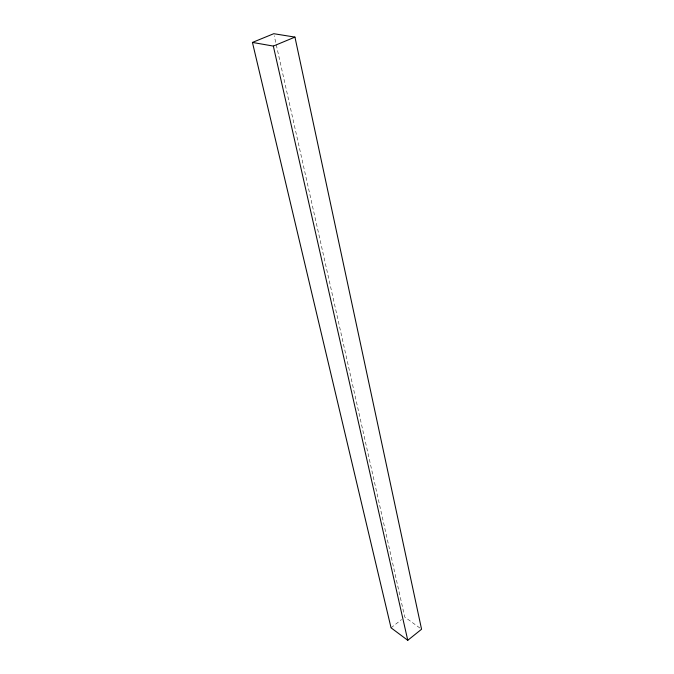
<?xml version="1.0" encoding="UTF-8"?>
<svg xmlns="http://www.w3.org/2000/svg" width="674" height="674" viewBox="0 0 674 674"><rect width="100%" height="100%" fill="white"/><g stroke="black" fill="none" stroke-linecap="round" stroke-linejoin="round"><path stroke-width="0.51" stroke-dasharray="3.37 2.53" d="M391.046 627.823L401.527 619.574M419.877 628.016L404.745 617.039L274.234 35.756"/><path stroke-width="1.01" d="M407.762 640.3L421.562 629.238L294.942 37.104L273.77 33.7L252.438 42.428L391.046 627.823L407.762 640.3L273.341 46.085L252.438 42.428M273.341 46.085L294.942 37.104"/></g></svg>
